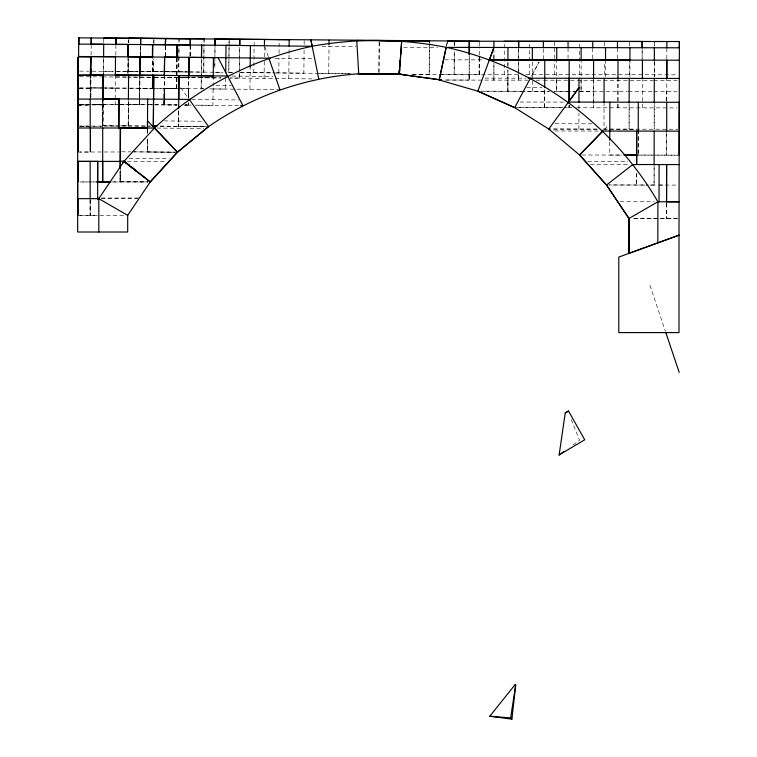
<?xml version="1.0" encoding="UTF-8"?>
<svg xmlns="http://www.w3.org/2000/svg" width="757" height="757" viewBox="0 0 757 757"><rect width="100%" height="100%" fill="white"/><g stroke="black" fill="none" stroke-linecap="round" stroke-linejoin="round"><path stroke-width="0.57" stroke-dasharray="3.79 2.84" d="M90.197 127.28L90.197 152.062L79.958 152.072M90.14 199.744L90.168 215.338L90.168 199.214M90.206 127.98L90.178 151.996L90.178 128.009M80.034 126.249L102.772 126.23L102.744 104.721L91.843 104.343M120.126 171.669L120.136 181.954L120.155 171.565M120.136 181.954L120.145 171.366M507.909 70.354L507.881 91.247L507.909 80.147M507.919 65.717L507.928 61.071L507.928 68.499M544.709 107.702L544.728 88.853L544.699 107.693M571.932 107.74L564.457 107.721L569.113 107.74L569.113 105.384M469.151 74.47L469.198 80.072L469.226 55.621L469.132 80.072L444.917 79.996M479.19 74.489L479.238 56.132L479.219 74.489L410.909 74.29M479.238 54.987L479.266 46.962M479.266 45.817L479.276 41.228M479.219 74.489L479.247 56.132M493.886 80.128L493.924 63.039L493.895 80.119M493.924 58.45L493.933 53.861M493.933 59.141L493.942 49.82M504.228 74.536L504.285 41.266M507.89 91.266L507.928 69.653M518.602 74.347L518.602 80.157L518.602 74.564M518.602 73.41L518.64 48.722M518.602 80.157L518.611 72M518.611 71.111L518.649 47.53M529.238 74.574L529.266 61.951M529.266 60.806L529.285 49.337M529.285 48.193L529.294 42.449M532.285 91.304L532.303 80.185M532.303 79.021L532.332 59.945M543.327 59.226L543.346 47.577M554.256 74.612L554.275 59.699M554.275 58.554L554.294 47.076M554.304 45.94L554.304 41.342M556.698 80.233L556.679 91.332L556.736 59.992M568.034 58.573L568.053 47.615M569.103 107.731L569.113 105.374L569.113 107.749M578.906 129.106L578.935 113.361M578.944 109.159L578.954 103.028M579.266 74.65L579.323 41.389M581.092 80.261L581.073 91.379L581.13 60.03M592.731 58.611L592.75 47.653M593.573 78.331L593.516 107.778L593.564 79.513M604.048 102.167L604.001 129.144L637.11 129.192M604.275 74.688L604.294 62.065M604.323 46.007L604.332 41.417M605.496 76.807L605.524 60.058M609.782 142.079L609.764 155.043L621.137 155.053M617.428 58.639L617.447 47.691M617.92 107.797L617.977 78.359M617.92 107.816L617.967 79.551M629.143 102.195L629.095 129.182L629.133 104.296M629.294 74.725L629.313 60.957M629.332 46.045L629.341 41.455M629.9 76.836L629.928 60.096M638.246 130.365L638.198 155.081L638.246 132.229M642.333 107.844L642.381 79.57M654.086 185.039L654.105 164.515M654.237 102.233L654.19 129.22L654.237 104.315M654.322 61.005L654.294 76.883L654.322 60.134M654.36 42.647L654.351 46.092L654.36 41.493M654.124 165.48L654.086 185.058L645.939 185.039L657.899 185.068M666.557 203.491L666.52 218.47L666.548 201.797M666.69 132.276L666.633 155.128L666.68 131.131M666.756 100.87L666.775 91.493M666.756 100.813L666.794 78.435M666.841 58.734L666.851 47.767M90.159 97.653L90.234 76.457M90.67 97.927L90.556 76.968M90.367 97.7L90.755 76.731M115.84 55.327L115.906 44.37M127.933 74.252L128.037 58.431L127.876 74.262M140.594 46.3L140.528 56.179L140.603 46.309M130.176 88.191L152.242 88.323L152.327 74.394M90.802 97.284L90.982 74.848M91.114 55.147L91.19 45.354M90.821 97.275L90.887 87.907L103.671 88.001M102.725 99.101L102.725 126.078L103.302 98.77M103.605 57.835L103.482 74.082L103.624 56.661M118.65 126.088L103.103 125.747L103.321 98.741M103.718 42.619L103.756 38.03M115.395 75.019L115.159 104.485L139.667 104.608L139.894 76.334M120.249 169.048L120.155 181.718L147.918 181.926M120.391 104.504L128.378 104.561L128.425 99.848L128.226 125.908L120.24 125.851M128.198 125.936L128.387 99.877M137.66 71.527L128.529 71.47L128.662 58.847M128.775 42.789L128.813 38.191L128.728 42.789M128.529 71.47L128.614 58.847M139.6 104.646L139.837 75.198L139.572 104.665L139.723 88.257L176.75 88.541L177.081 57.21M140.584 56.188L140.651 44.54M147.416 133.696L147.464 127.252M126.637 88.162L104.561 88.011L152.204 88.351L152.535 56.983M152.346 79.031L152.242 88.323L152.431 58.175M138.796 71.537L153.576 71.641L153.671 59.027M153.785 42.969L153.822 38.38M165.263 56.368L165.348 44.72M165.281 56.359L165.499 44.72L165.395 56.34M176.75 88.55L176.854 57.21M190.139 55.867L190.196 46.073M379.002 72.861L379.229 40.727L378.878 72.861M429.153 74.356L429.361 44.531L429.285 74.356L410.483 74.224M128.226 125.908L128.444 98.93M147.416 139.392L147.312 151.958L175.122 152.204M152.271 88.323L152.365 77.214L129.087 77.082M176.901 104.939L164.07 104.807L164.184 88.418L164.08 104.892L164.231 88.503L179.333 88.626M164.08 104.892L164.316 76.618M176.665 88.522L176.93 57.182M178.889 56.945L178.747 71.858L178.955 44.332L178.898 55.8M179.059 38.588L179.012 43.177L179.012 38.598M178.576 111.118L178.434 126.362L207.39 126.618M188.493 105.091L188.54 102.715L188.521 105.072L185.001 105.062L190.84 105.072M188.73 75.643L188.55 98.022L188.682 88.673L180.497 88.635M188.559 96.896L188.635 88.701M203.756 72.095L204.012 44.559L203.784 72.114L153.576 71.641M204.068 38.825L204.021 43.414L204.125 38.844M153.662 71.603L153.794 58.989M153.936 44.076L154.002 38.342M164.42 75.359L164.07 104.807L164.278 88.418L179.381 88.569M188.597 98.05L188.834 75.605M190.092 55.914L190.225 44.956M190.196 55.914L190.3 44.956M203.482 88.824L201.154 88.796L201.494 57.456M201.144 88.796L201.457 58.62M213.237 75.88L212.925 105.318L195.495 105.147L240.631 105.611M214.789 67.647L215.035 45.221M214.799 65.339L214.997 45.836M225.671 77.952L225.548 89.071L209.613 88.9M229.163 39.118L228.803 72.388L228.926 59.756M228.936 58.601L229.125 40.253M239.382 78.103L239.449 72.284L239.382 78.103L229.977 78.009L311.846 78.889M239.458 71.12L239.714 47.265L239.458 71.347M249.952 89.326L250.179 67.733M253.813 72.653L254.172 39.383M264.079 78.378L264.269 61.298M264.316 56.699L264.43 45.751M278.822 72.927L278.992 58.015M279.04 53.425L279.191 39.657M288.786 78.643L289.042 54.684M289.051 53.529L289.136 46.026M304.087 50.255L303.841 73.192L273.551 72.871M304.153 44.521L304.2 39.932M328.718 73.467L329.011 45.931M446.545 45.761L447.283 42.316M446.63 45.344L447.302 42.212M531.471 76.211L539.06 62.008L530.979 77.148M604.389 129.447L608.354 125.359M573.068 444.955L579.578 440.29L570.873 418.659M127.45 77.063L189.969 77.574M115.689 76.987L128.633 77.072M78.141 105.081L89.506 104.939L79.277 105.072M79.334 88.692L90.708 88.569M78.917 104.949L102.791 104.92L102.782 100.198M80.005 104.721L102.744 104.721M79.977 126.211L89.071 126.201M77.716 126.078L117.515 126.078M77.668 151.996L118.641 151.987M96.991 181.954L79.939 181.964L97.672 181.935M111.989 181.954L147.908 181.935L110.106 181.926M101.608 198.003L139.373 198.003M101.211 198.656L137.755 198.665M77.668 215.338L97.672 215.338M79.987 215.329L124.224 215.338M444.7 59.822L483.335 59.879M441.549 74.432L517.873 74.555M525.661 74.564L677.042 74.811M485.019 78.122L526.011 78.198M444.965 80.053L528.008 80.176M536.23 80.195L543.299 80.195M543.923 80.204L653.13 80.365M653.859 80.365L677.032 80.422M526.56 87.594L541.851 87.613M579.588 91.36L627.544 91.417M628.414 91.427L653.102 91.474M653.982 91.474L677.004 91.521M521.828 91.285L481.376 91.209L549.374 91.313L522.992 91.285M567.977 91.351L554.029 91.332L574.942 91.36L569.141 91.36M579.597 91.379L593.545 91.398M520.04 102.025L564.817 102.1M517.022 107.645L563.293 107.721L515.848 107.664M576.702 107.74L676.976 107.91M554.966 123.741L591.927 123.807M602.771 129.135L678.054 129.248M554.607 130.952L600.405 131.037M637.829 155.071L678.007 155.147L636.675 155.09M581.953 155.005L622.017 155.062M587.754 161.44L627.808 161.506M590.403 164.42L629.72 164.487M658.637 185.049L677.96 185.087M659.073 185.049L665.498 185.058M620.134 201.731L654.322 201.788M403.585 47.246L437.593 47.35M116.909 71.395L138.086 71.527L103.52 71.3M140.471 71.555L162.821 71.707M79.636 71.13L88.73 71.186M92.184 71.215L113.351 71.366M140.452 71.555L162.802 71.716M79.589 76.741L101.552 76.883M102.725 76.902L126.712 77.063M79.513 87.84L103.397 88.001M119.246 104.494L91.938 104.305L119.228 104.513M103.132 125.728L118.65 125.87M165.31 71.735L190.016 71.924M154.627 77.271L189.96 77.526M154.683 77.233L176.76 77.422M90.868 87.926L103.652 88.011M104.816 88.02L115.282 88.096M153.378 88.361L176.608 88.541M120.363 104.523L148.883 104.731M150.018 104.74L153.444 104.769M128.387 104.551L176.864 104.996M145.306 126.059L120.174 125.88L145.335 126.04M151.003 126.107L146.442 126.069L149.895 126.078M121.536 151.788L130.847 151.854M132.011 151.864L177.412 152.195M133.857 151.845L175.085 152.204M129.154 158.289L169.208 158.582M127.242 161.241L166.559 161.525M190.026 71.972L223.107 72.312M214.685 77.848L176.864 77.441L221.025 77.914L201.277 77.697M216.019 85.286L231.311 85.446M180.242 88.588L203.803 88.824M79.324 88.228L90.689 88.342M154.674 104.788L177.507 104.939M184.244 105.072L190.972 105.138M79.901 104.627L88.995 104.712M164.307 120.902L202.431 121.252M160.181 126.192L205.062 126.618M160.21 126.126L205.024 126.589M156.926 128.056L203.898 128.482M321.962 46.366L355.951 46.735M274.876 58.251L313.512 58.677M214.742 72.227L222.974 72.322M239.439 72.502L274.725 72.88M275.416 72.89L350.576 73.703M165.215 71.697L187.566 71.943M240.622 72.511L272.378 72.852M318.811 73.363L350.51 73.703M231.973 76.069L272.965 76.504M210.446 88.9L278.765 89.629M191.701 99.47L238.834 99.962M185.692 105.034L191.53 105.091M180.762 87.68L188.531 98.58M264.855 46.839L268.489 57.144M649.941 285.285L665.327 331.102M90.253 76.675L90.547 97.88M102.715 100.397L102.772 126.23M90.149 129.192L90.187 152.062L90.178 128.047M90.168 198.656L90.168 215.338M429.389 41.086L429.38 43.386L429.389 41.086M454.228 51.485L454.162 74.432L454.238 51.485M454.266 41.162L454.247 46.906L454.266 41.162M469.198 74.47L469.179 80.081L469.198 74.479M636.628 173.495L636.599 185.02L636.646 173.514M642.144 48.883L642.135 58.686L642.144 48.893M147.407 139.004L147.284 151.977L147.426 139.004M147.53 127.971L147.483 133.677L147.501 127.971M178.595 110.569L178.444 126.372L178.624 110.569M597.15 129.135L548.816 129.04L597.159 129.135M644.746 185.03L608.855 184.973L644.775 185.039M677.894 218.489L632.464 218.413L677.856 218.499M232.39 72.426L227.687 72.369L232.39 72.417"/><path stroke-width="1.14" d="M77.706 99.252L77.763 126.258L78.359 56.879L90.859 57.002L90.234 75.274L77.734 75.161M119.019 127.942L119.237 98.893L77.687 99.12L77.659 215.338L77.659 161.402L120.155 161.392L120.174 127.99L154.428 128.037C198.533 87.169 253.368 58.753 312.187 46.262C356.519 38.049 401.967 38.673 446.185 47.322C534.338 66.663 612.65 123.732 657.899 201.835L657.842 242.865M77.687 99.12L77.687 126.097L77.734 75.274L103.472 74.952L103.302 98.77L118.66 99.101L118.641 127.99M90.178 128.009L90.215 99.091M90.168 198.656L90.168 161.402M97.672 199.223L97.672 161.402L77.659 161.402L77.668 181.926L77.64 161.402M102.725 99.101L102.744 75.284L90.963 75.236M102.706 127.99L102.687 181.917L102.678 161.402M120.155 168.243L120.155 161.392M548.816 129.05L514.665 107.608L477.894 91.124L493.905 47.492L493.961 41.247M507.938 59.907L507.956 47.521M532.341 59.954L532.36 47.559M543.346 47.577L543.356 41.323M544.728 87.661L544.785 59.964M556.736 59.992L556.755 47.606M568.053 47.615L568.062 41.361M569.16 78.283L569.113 101.845L569.188 60.011M578.954 102.119L579.001 78.302M581.13 60.03L581.149 47.634M592.75 47.653L592.759 41.398M593.573 78.331L593.602 60.04M604.048 102.167L604.095 78.34M605.524 60.058L605.543 47.672M609.782 140.196L609.858 102.157M617.447 47.691L617.457 41.436M617.977 78.359L618.015 60.068M629.143 102.195L629.19 78.378M629.947 47.71L629.928 60.096L489.372 59.869L679.332 60.191M636.637 164.487L636.713 131.084L636.656 164.307M638.246 131.093L638.293 102.195M642.163 41.474L642.154 47.729L642.163 41.474L504.285 41.266M642.39 78.397L642.419 60.115M654.114 164.515L654.171 131.122M654.237 102.233L654.285 78.416M654.322 60.144L654.351 47.748M659.044 201.797L659.101 164.524M666.548 201.797L666.614 164.534L666.548 201.797L679.048 201.826L657.899 201.788L628.991 218.47L628.935 253.34L679.001 235.172L679.37 41.531L447.529 41.171M666.69 131.141L666.737 102.242M666.86 47.776L666.87 41.521M679.143 155.147L679.19 131.16L602.761 131.046L579.569 155.034L602.79 131.093M679.19 129.258L679.247 102.271L568.46 102.091M679.379 41.54L679.37 47.805L445.797 47.379M77.734 104.721L77.801 57.362L78.141 105.081L77.734 75.634M78.35 58.043L77.621 104.608M90.764 75.568L90.802 68.603M91.2 44.199L91.247 37.945L91.19 44.199L128.094 44.464L128.037 56.841L152.431 56.993M152.441 57.418L152.517 44.606L239.723 45.486L239.808 39.232L78.737 37.85L78.69 44.114L103.7 44.285L103.605 56.68M78.596 57.352L78.737 37.85L78.69 44.095M90.963 75.151L91.105 56.586L115.509 56.766L115.376 75.047L139.78 75.217L139.913 56.936L176.93 57.182L177.034 44.795M115.897 44.379L115.944 38.115L115.906 44.379L152.517 44.606M120.259 168.035L120.552 127.791M128.009 56.851L128.122 44.455M128.397 98.959L128.567 75.142M139.903 75.217L140.036 56.879M140.603 44.531L140.641 38.276L140.66 44.54L165.367 44.71L165.584 38.427L190.262 38.654L190.31 44.956M119.019 127.782L147.464 127.99L147.511 120.779L155.8 129.485M147.464 127.99L147.672 99.101M213.237 75.88L153.662 75.322L153.283 126.116L156.784 126.088M165.357 45.335L165.565 38.465L165.499 44.72L190.206 44.909L190.367 38.702M152.526 57.409L152.63 44.597L152.535 56.983M153.368 126.059L153.86 75.265M164.42 75.359L164.6 57.078L270.192 58.204M190.527 99.451L178.747 99.328L178.955 75.511L227.592 76.031M189.004 57.333L188.834 75.615L189.023 57.343L213.427 57.608L213.237 75.88M177.081 57.21L177.204 44.824M178.643 108.715L178.993 75.511M215.073 38.957L215.007 45.221L215.064 38.957L289.202 39.761L289.136 46.026M225.728 72.814L226.021 45.344L312.187 46.272M239.723 45.486L239.799 39.232L479.276 41.219M250.179 67.278L250.416 45.6M264.439 45.751L264.505 39.496M329.021 44.795L329.077 40.197M358.723 73.751L399.28 74.214L399.611 69.549M400.869 51.296L400.68 53.596L400.983 50.757M404.039 41.313L401.693 40.944L399.28 74.214L401.693 40.954L356.746 40.462L358.733 73.77L401.589 74.318M441.501 80.015L399.015 74.177L441.454 79.987M399.119 74.214L399.592 69.635M400.775 53.615L400.945 51.287M399.384 69.644L399.015 74.224L357.872 73.779M399.942 62.765L400.122 60.475M511.902 719.15L515.716 685L514.883 684.886L489.817 716.226L511.902 719.15L510.634 717.901L489.817 716.226M150.217 181.926L123.959 161.402L150.217 181.926L177.412 152.195L154.504 127.971L124.11 161.213L98.807 198.656L77.659 198.656L77.668 232.011L127.687 232.011L127.687 215.338L150.236 181.945L177.441 152.233L208.544 126.618C252.791 95.874 304.986 77.536 358.723 73.789M559.13 454.948L565.242 412.934L568.479 411.023L584.726 439.789L559.13 454.948L563.776 451.617M510.634 717.901L515.668 684.953L514.883 684.886M439.192 80.034L446.185 47.331L439.183 79.958L477.913 91.209L514.684 107.645L530.383 78.179M489.136 60.541L493.905 47.492M579.588 155.043L548.759 129.069L578.982 87.68L567.845 102.952M606.499 185.03L628.972 218.489L628.953 253.34L628.982 218.461L606.527 184.973L579.607 154.986L606.461 185.077L632.814 164.534L679.124 164.562M122.842 163.001L124.101 161.194L125.908 162.641L124.11 161.213M154.466 127.999L177.412 152.195L208.544 126.618M565.242 412.934L568.479 411.023M128.766 38.2L204.125 38.844M378.869 74.006L401.153 74.158M164.6 57.078L164.316 75.359L139.903 75.161M120.174 127.99L77.668 127.999L77.668 151.996M109.661 181.954L96.991 181.954L110.844 181.926M528.358 78.208L679.303 78.463M624.544 155.062L637.063 155.081L623.872 155.071M103.302 99.044L118.66 99.101M103.747 38.03L165.405 38.456M379.229 40.736L429.389 41.086M78.596 56.501L139.913 56.936M90.972 74.867L153.662 75.322M103.302 98.77L153.482 99.139M120.306 161.194L124.933 161.222M153.643 99.082L178.737 99.328M152.242 126.097L156.765 126.164M240.603 105.611L242.931 105.63L218.063 57.646M127.687 215.338L97.672 198.003L97.672 198.656M123.959 161.402L125.776 162.812M127.583 164.231L129.4 165.651M131.207 167.06L136.648 171.319M142.079 175.567L143.896 176.987M133.118 168.366L131.311 166.937L136.714 171.224L134.916 169.795M167.004 141.256L168.697 143.035M189.231 99.441L208.554 126.627M268.849 58.175L279.92 89.638M665.706 332.219L679.209 372.444M318.773 78.965L310.919 39.998L312.31 46.906M97.672 161.402L97.672 181.935M77.725 75.482L77.782 104.949M77.649 128.056L77.687 152.072L77.649 128.037M77.659 198.656L77.668 215.338M102.744 75.284L102.744 95.306M98.807 198.656L98.807 232.011M77.668 161.392L77.668 181.935M518.659 41.285L518.649 47.54L518.659 41.285M469.264 41.209L469.217 54.447L469.264 41.209M666.832 60.163L666.794 78.435L666.832 60.163M201.617 45.089L201.485 57.475L201.617 45.089M400.273 60.475L400.027 63.891L400.264 60.456M679.001 235.172L618.791 257.087L618.791 332.597L679.001 332.597L679.001 235.172M129.513 165.509L127.706 164.08L129.513 165.509"/></g></svg>
